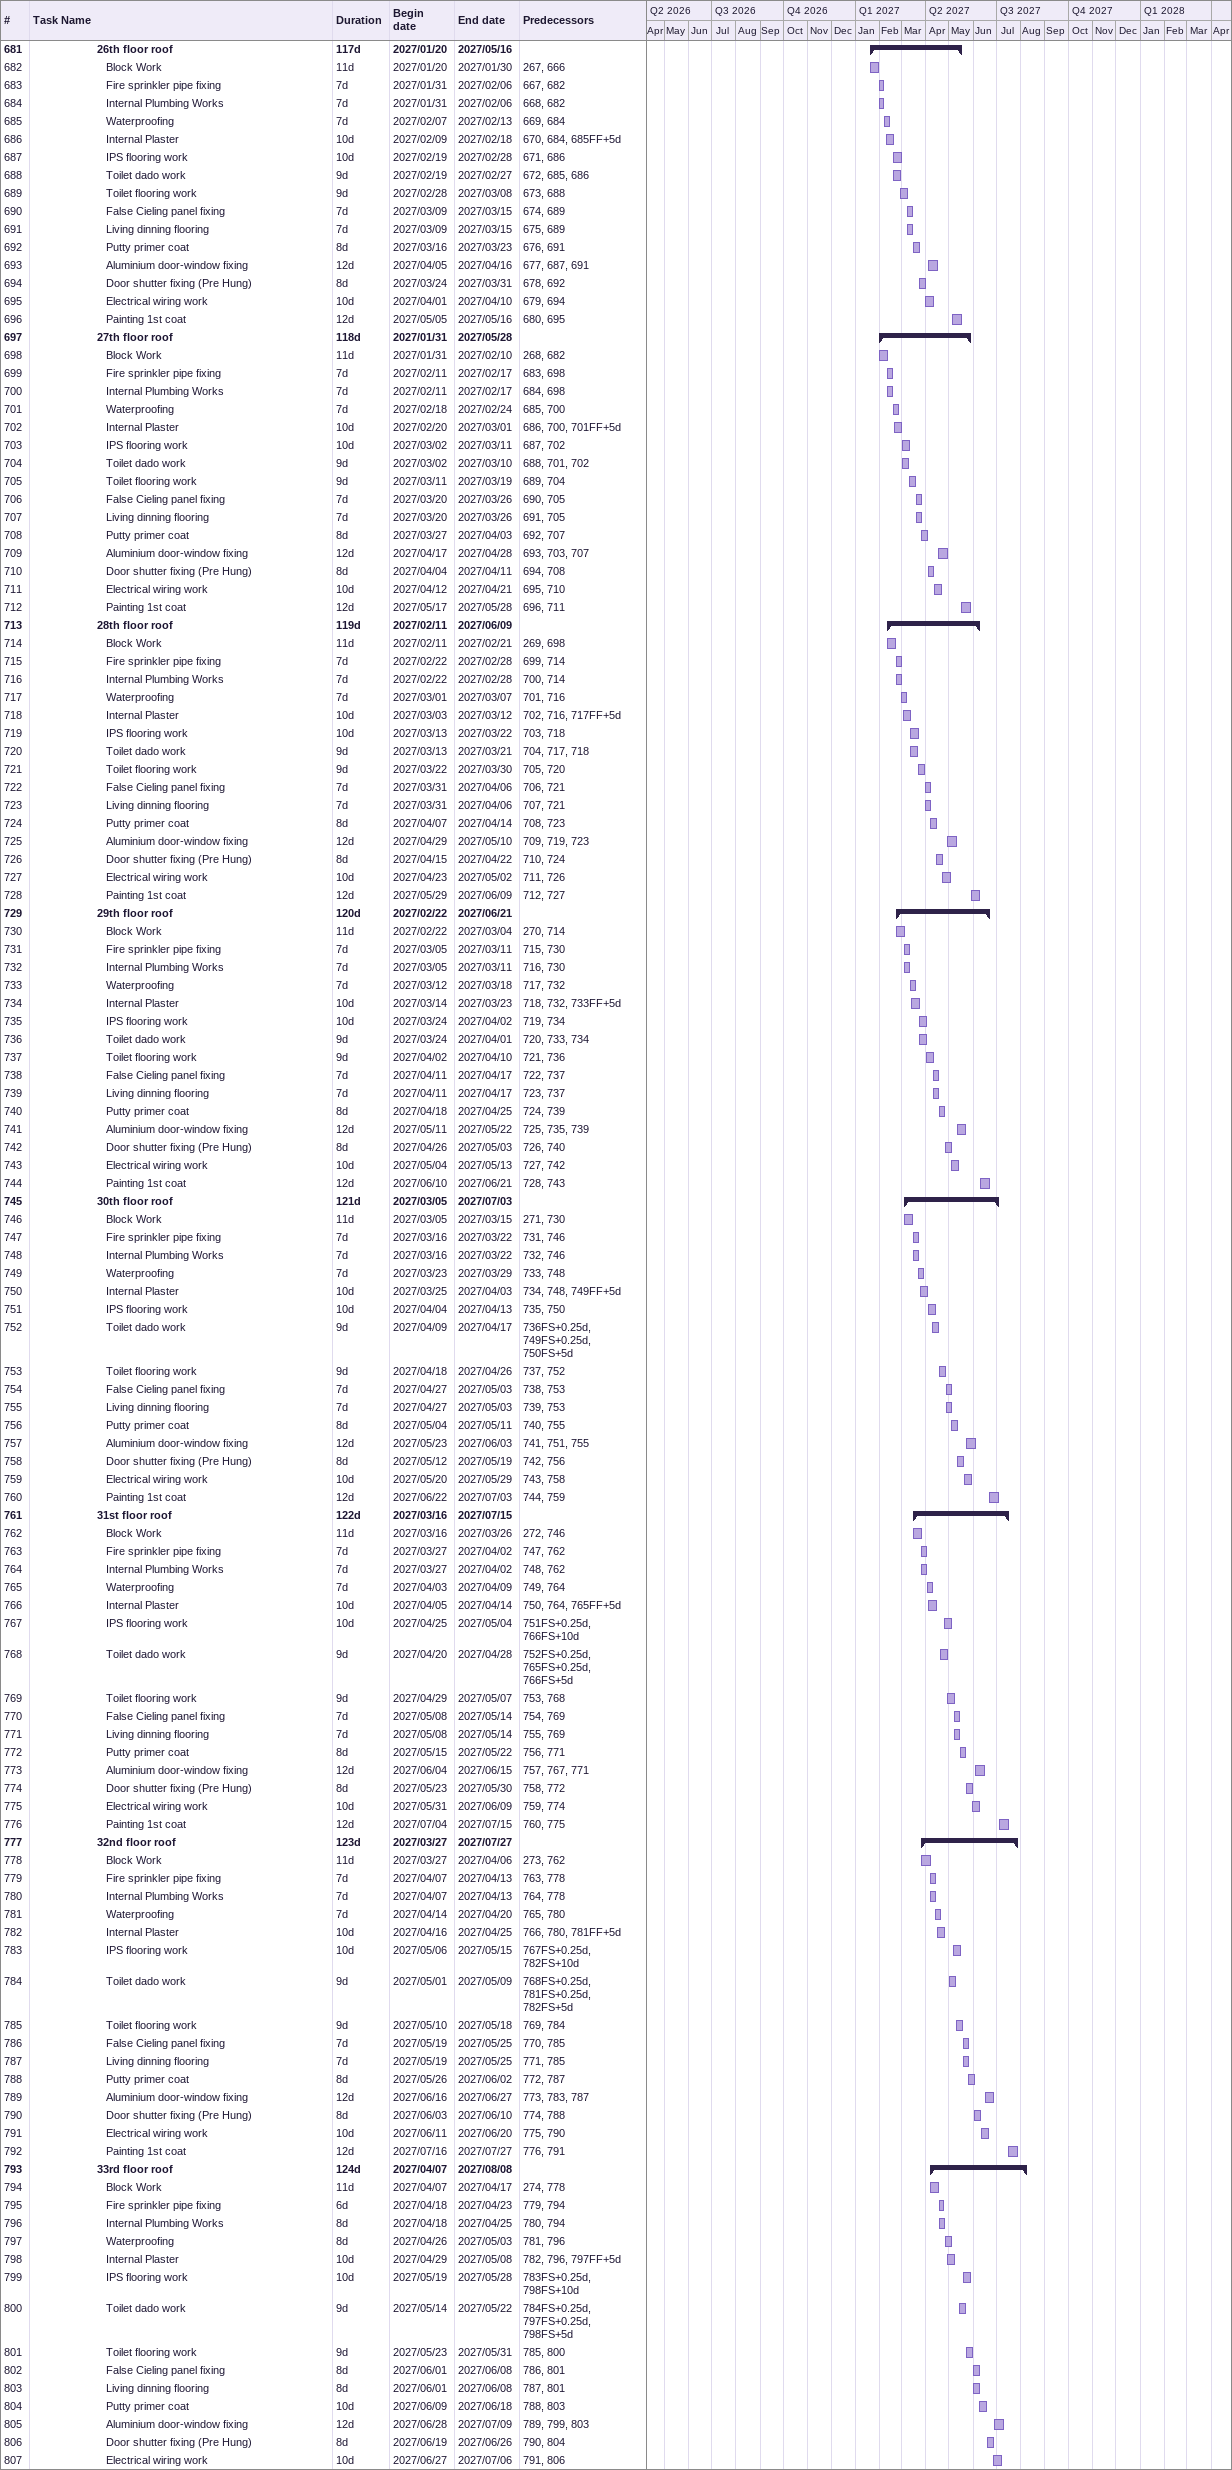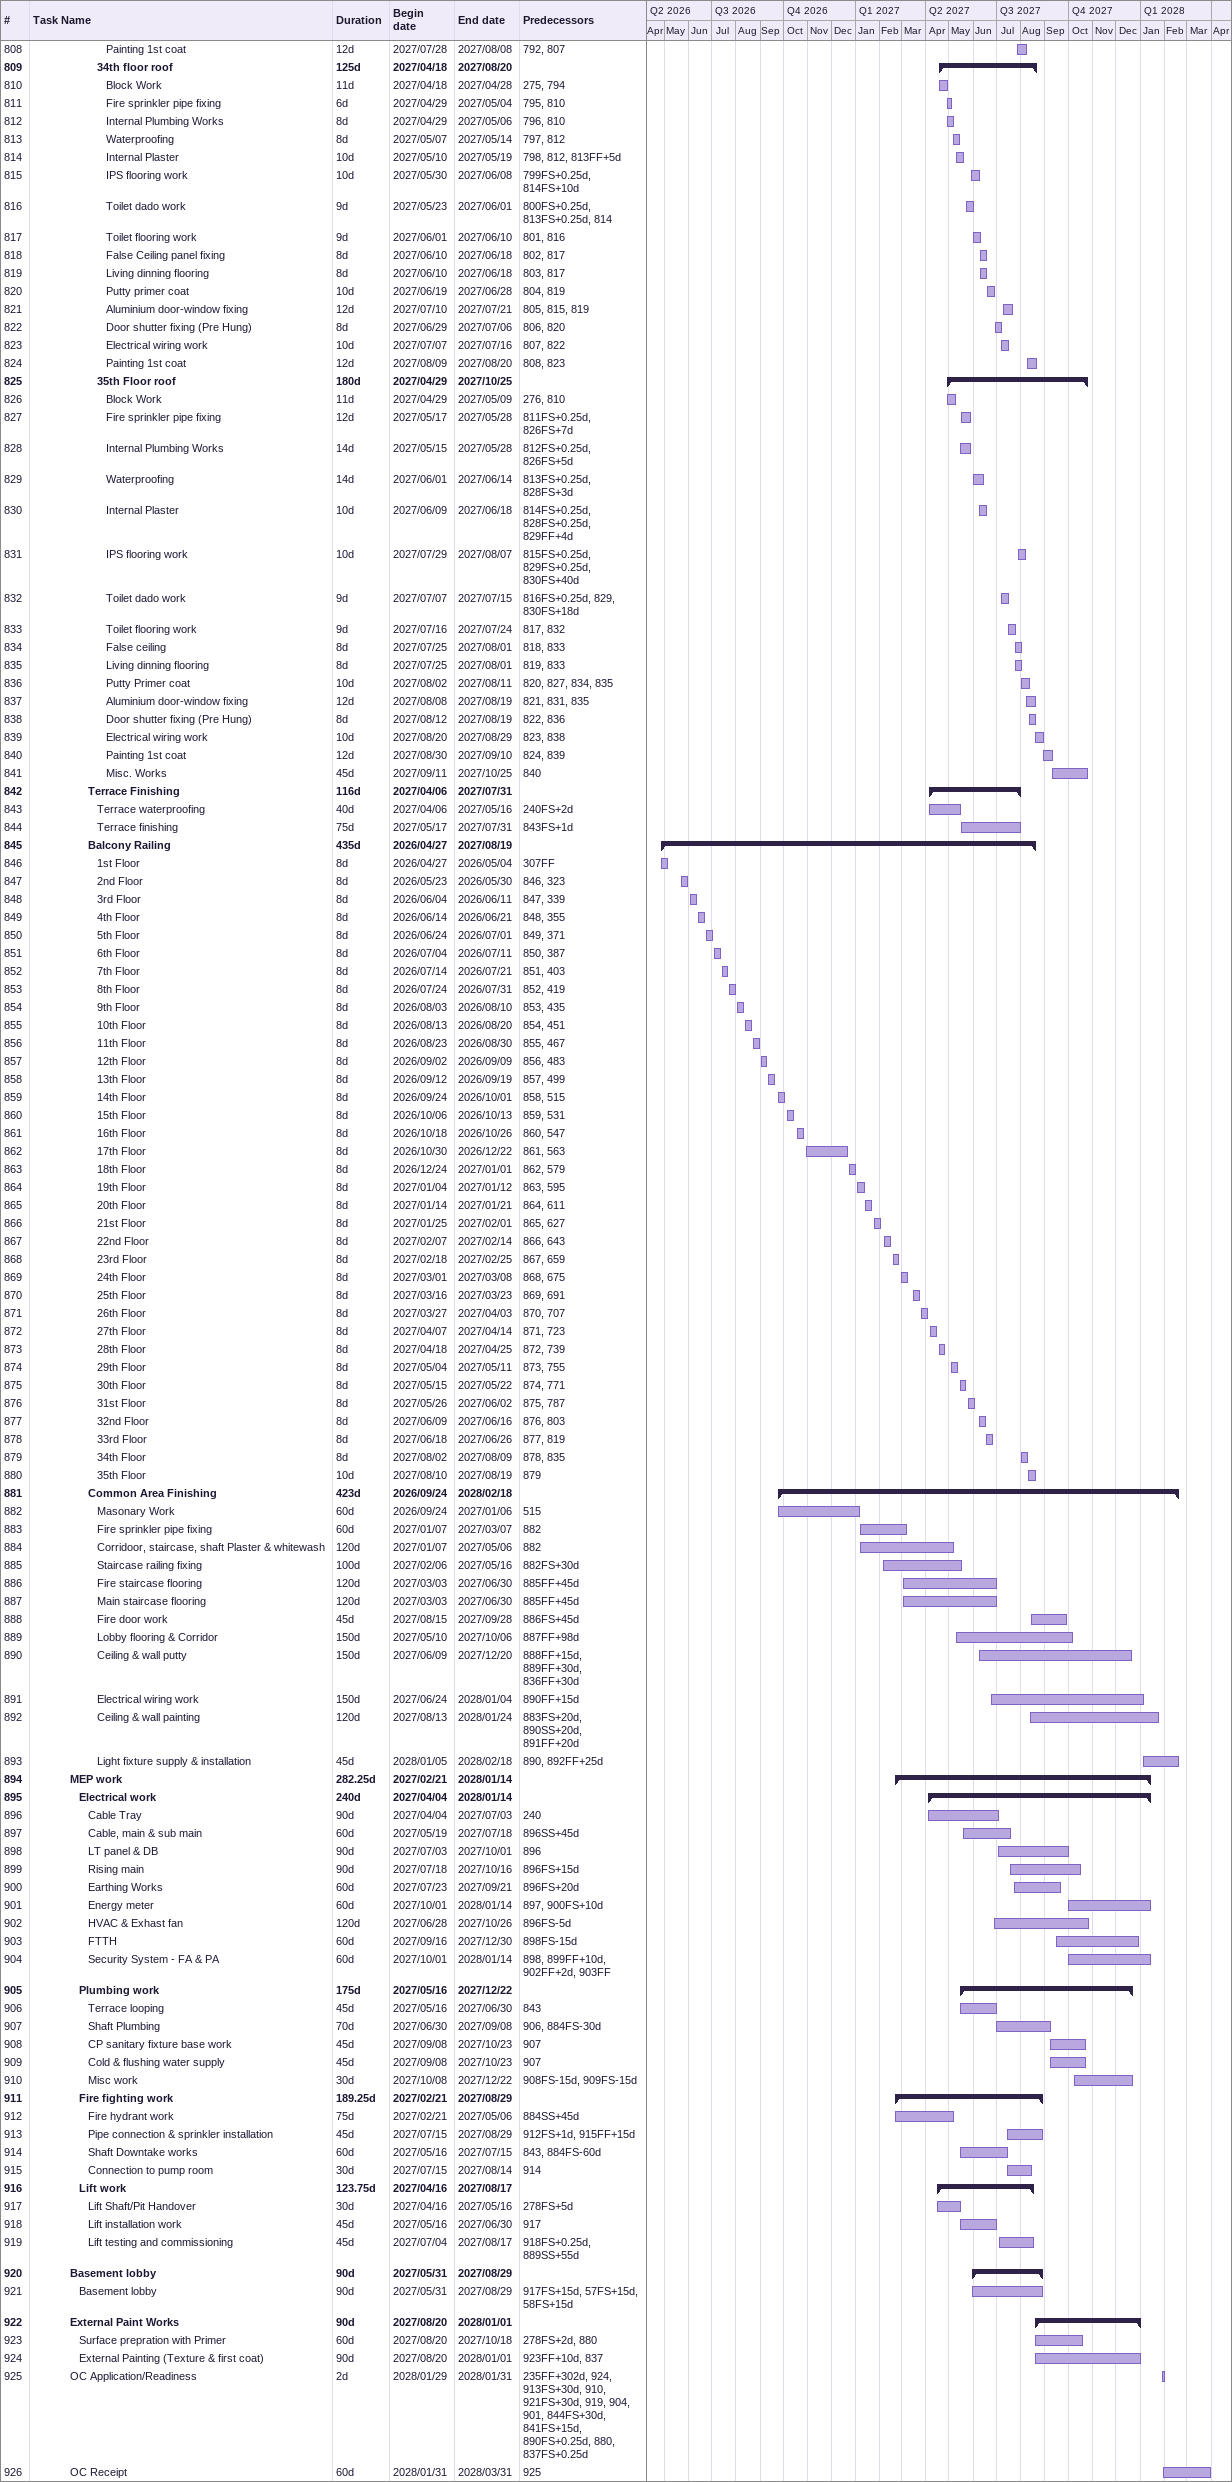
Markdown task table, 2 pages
| ID | Level | Task | Duration | Start | Finish | Predecessors |
|---|---|---|---|---|---|---|
| 681 | 8 | **26th floor roof** | 117d | 2027-01-20 | 2027-05-16 |  |
| 682 | 9 | Block Work | 11d | 2027-01-20 | 2027-01-30 | 267, 666 |
| 683 | 9 | Fire sprinkler pipe fixing | 7d | 2027-01-31 | 2027-02-06 | 667, 682 |
| 684 | 9 | Internal Plumbing Works | 7d | 2027-01-31 | 2027-02-06 | 668, 682 |
| 685 | 9 | Waterproofing | 7d | 2027-02-07 | 2027-02-13 | 669, 684 |
| 686 | 9 | Internal Plaster | 10d | 2027-02-09 | 2027-02-18 | 670, 684, 685FF+5d |
| 687 | 9 | IPS flooring work | 10d | 2027-02-19 | 2027-02-28 | 671, 686 |
| 688 | 9 | Toilet dado work | 9d | 2027-02-19 | 2027-02-27 | 672, 685, 686 |
| 689 | 9 | Toilet flooring work | 9d | 2027-02-28 | 2027-03-08 | 673, 688 |
| 690 | 9 | False Cieling panel fixing | 7d | 2027-03-09 | 2027-03-15 | 674, 689 |
| 691 | 9 | Living dinning flooring | 7d | 2027-03-09 | 2027-03-15 | 675, 689 |
| 692 | 9 | Putty primer coat | 8d | 2027-03-16 | 2027-03-23 | 676, 691 |
| 693 | 9 | Aluminium door-window fixing | 12d | 2027-04-05 | 2027-04-16 | 677, 687, 691 |
| 694 | 9 | Door shutter fixing (Pre Hung) | 8d | 2027-03-24 | 2027-03-31 | 678, 692 |
| 695 | 9 | Electrical wiring work | 10d | 2027-04-01 | 2027-04-10 | 679, 694 |
| 696 | 9 | Painting 1st coat | 12d | 2027-05-05 | 2027-05-16 | 680, 695 |
| 697 | 8 | **27th floor roof** | 118d | 2027-01-31 | 2027-05-28 |  |
| 698 | 9 | Block Work | 11d | 2027-01-31 | 2027-02-10 | 268, 682 |
| 699 | 9 | Fire sprinkler pipe fixing | 7d | 2027-02-11 | 2027-02-17 | 683, 698 |
| 700 | 9 | Internal Plumbing Works | 7d | 2027-02-11 | 2027-02-17 | 684, 698 |
| 701 | 9 | Waterproofing | 7d | 2027-02-18 | 2027-02-24 | 685, 700 |
| 702 | 9 | Internal Plaster | 10d | 2027-02-20 | 2027-03-01 | 686, 700, 701FF+5d |
| 703 | 9 | IPS flooring work | 10d | 2027-03-02 | 2027-03-11 | 687, 702 |
| 704 | 9 | Toilet dado work | 9d | 2027-03-02 | 2027-03-10 | 688, 701, 702 |
| 705 | 9 | Toilet flooring work | 9d | 2027-03-11 | 2027-03-19 | 689, 704 |
| 706 | 9 | False Cieling panel fixing | 7d | 2027-03-20 | 2027-03-26 | 690, 705 |
| 707 | 9 | Living dinning flooring | 7d | 2027-03-20 | 2027-03-26 | 691, 705 |
| 708 | 9 | Putty primer coat | 8d | 2027-03-27 | 2027-04-03 | 692, 707 |
| 709 | 9 | Aluminium door-window fixing | 12d | 2027-04-17 | 2027-04-28 | 693, 703, 707 |
| 710 | 9 | Door shutter fixing (Pre Hung) | 8d | 2027-04-04 | 2027-04-11 | 694, 708 |
| 711 | 9 | Electrical wiring work | 10d | 2027-04-12 | 2027-04-21 | 695, 710 |
| 712 | 9 | Painting 1st coat | 12d | 2027-05-17 | 2027-05-28 | 696, 711 |
| 713 | 8 | **28th floor roof** | 119d | 2027-02-11 | 2027-06-09 |  |
| 714 | 9 | Block Work | 11d | 2027-02-11 | 2027-02-21 | 269, 698 |
| 715 | 9 | Fire sprinkler pipe fixing | 7d | 2027-02-22 | 2027-02-28 | 699, 714 |
| 716 | 9 | Internal Plumbing Works | 7d | 2027-02-22 | 2027-02-28 | 700, 714 |
| 717 | 9 | Waterproofing | 7d | 2027-03-01 | 2027-03-07 | 701, 716 |
| 718 | 9 | Internal Plaster | 10d | 2027-03-03 | 2027-03-12 | 702, 716, 717FF+5d |
| 719 | 9 | IPS flooring work | 10d | 2027-03-13 | 2027-03-22 | 703, 718 |
| 720 | 9 | Toilet dado work | 9d | 2027-03-13 | 2027-03-21 | 704, 717, 718 |
| 721 | 9 | Toilet flooring work | 9d | 2027-03-22 | 2027-03-30 | 705, 720 |
| 722 | 9 | False Cieling panel fixing | 7d | 2027-03-31 | 2027-04-06 | 706, 721 |
| 723 | 9 | Living dinning flooring | 7d | 2027-03-31 | 2027-04-06 | 707, 721 |
| 724 | 9 | Putty primer coat | 8d | 2027-04-07 | 2027-04-14 | 708, 723 |
| 725 | 9 | Aluminium door-window fixing | 12d | 2027-04-29 | 2027-05-10 | 709, 719, 723 |
| 726 | 9 | Door shutter fixing (Pre Hung) | 8d | 2027-04-15 | 2027-04-22 | 710, 724 |
| 727 | 9 | Electrical wiring work | 10d | 2027-04-23 | 2027-05-02 | 711, 726 |
| 728 | 9 | Painting 1st coat | 12d | 2027-05-29 | 2027-06-09 | 712, 727 |
| 729 | 8 | **29th floor roof** | 120d | 2027-02-22 | 2027-06-21 |  |
| 730 | 9 | Block Work | 11d | 2027-02-22 | 2027-03-04 | 270, 714 |
| 731 | 9 | Fire sprinkler pipe fixing | 7d | 2027-03-05 | 2027-03-11 | 715, 730 |
| 732 | 9 | Internal Plumbing Works | 7d | 2027-03-05 | 2027-03-11 | 716, 730 |
| 733 | 9 | Waterproofing | 7d | 2027-03-12 | 2027-03-18 | 717, 732 |
| 734 | 9 | Internal Plaster | 10d | 2027-03-14 | 2027-03-23 | 718, 732, 733FF+5d |
| 735 | 9 | IPS flooring work | 10d | 2027-03-24 | 2027-04-02 | 719, 734 |
| 736 | 9 | Toilet dado work | 9d | 2027-03-24 | 2027-04-01 | 720, 733, 734 |
| 737 | 9 | Toilet flooring work | 9d | 2027-04-02 | 2027-04-10 | 721, 736 |
| 738 | 9 | False Cieling panel fixing | 7d | 2027-04-11 | 2027-04-17 | 722, 737 |
| 739 | 9 | Living dinning flooring | 7d | 2027-04-11 | 2027-04-17 | 723, 737 |
| 740 | 9 | Putty primer coat | 8d | 2027-04-18 | 2027-04-25 | 724, 739 |
| 741 | 9 | Aluminium door-window fixing | 12d | 2027-05-11 | 2027-05-22 | 725, 735, 739 |
| 742 | 9 | Door shutter fixing (Pre Hung) | 8d | 2027-04-26 | 2027-05-03 | 726, 740 |
| 743 | 9 | Electrical wiring work | 10d | 2027-05-04 | 2027-05-13 | 727, 742 |
| 744 | 9 | Painting 1st coat | 12d | 2027-06-10 | 2027-06-21 | 728, 743 |
| 745 | 8 | **30th floor roof** | 121d | 2027-03-05 | 2027-07-03 |  |
| 746 | 9 | Block Work | 11d | 2027-03-05 | 2027-03-15 | 271, 730 |
| 747 | 9 | Fire sprinkler pipe fixing | 7d | 2027-03-16 | 2027-03-22 | 731, 746 |
| 748 | 9 | Internal Plumbing Works | 7d | 2027-03-16 | 2027-03-22 | 732, 746 |
| 749 | 9 | Waterproofing | 7d | 2027-03-23 | 2027-03-29 | 733, 748 |
| 750 | 9 | Internal Plaster | 10d | 2027-03-25 | 2027-04-03 | 734, 748, 749FF+5d |
| 751 | 9 | IPS flooring work | 10d | 2027-04-04 | 2027-04-13 | 735, 750 |
| 752 | 9 | Toilet dado work | 9d | 2027-04-09 | 2027-04-17 | 736FS+0.25d, 749FS+0.25d, 750FS+5d |
| 753 | 9 | Toilet flooring work | 9d | 2027-04-18 | 2027-04-26 | 737, 752 |
| 754 | 9 | False Cieling panel fixing | 7d | 2027-04-27 | 2027-05-03 | 738, 753 |
| 755 | 9 | Living dinning flooring | 7d | 2027-04-27 | 2027-05-03 | 739, 753 |
| 756 | 9 | Putty primer coat | 8d | 2027-05-04 | 2027-05-11 | 740, 755 |
| 757 | 9 | Aluminium door-window fixing | 12d | 2027-05-23 | 2027-06-03 | 741, 751, 755 |
| 758 | 9 | Door shutter fixing (Pre Hung) | 8d | 2027-05-12 | 2027-05-19 | 742, 756 |
| 759 | 9 | Electrical wiring work | 10d | 2027-05-20 | 2027-05-29 | 743, 758 |
| 760 | 9 | Painting 1st coat | 12d | 2027-06-22 | 2027-07-03 | 744, 759 |
| 761 | 8 | **31st floor roof** | 122d | 2027-03-16 | 2027-07-15 |  |
| 762 | 9 | Block Work | 11d | 2027-03-16 | 2027-03-26 | 272, 746 |
| 763 | 9 | Fire sprinkler pipe fixing | 7d | 2027-03-27 | 2027-04-02 | 747, 762 |
| 764 | 9 | Internal Plumbing Works | 7d | 2027-03-27 | 2027-04-02 | 748, 762 |
| 765 | 9 | Waterproofing | 7d | 2027-04-03 | 2027-04-09 | 749, 764 |
| 766 | 9 | Internal Plaster | 10d | 2027-04-05 | 2027-04-14 | 750, 764, 765FF+5d |
| 767 | 9 | IPS flooring work | 10d | 2027-04-25 | 2027-05-04 | 751FS+0.25d, 766FS+10d |
| 768 | 9 | Toilet dado work | 9d | 2027-04-20 | 2027-04-28 | 752FS+0.25d, 765FS+0.25d, 766FS+5d |
| 769 | 9 | Toilet flooring work | 9d | 2027-04-29 | 2027-05-07 | 753, 768 |
| 770 | 9 | False Cieling panel fixing | 7d | 2027-05-08 | 2027-05-14 | 754, 769 |
| 771 | 9 | Living dinning flooring | 7d | 2027-05-08 | 2027-05-14 | 755, 769 |
| 772 | 9 | Putty primer coat | 8d | 2027-05-15 | 2027-05-22 | 756, 771 |
| 773 | 9 | Aluminium door-window fixing | 12d | 2027-06-04 | 2027-06-15 | 757, 767, 771 |
| 774 | 9 | Door shutter fixing (Pre Hung) | 8d | 2027-05-23 | 2027-05-30 | 758, 772 |
| 775 | 9 | Electrical wiring work | 10d | 2027-05-31 | 2027-06-09 | 759, 774 |
| 776 | 9 | Painting 1st coat | 12d | 2027-07-04 | 2027-07-15 | 760, 775 |
| 777 | 8 | **32nd floor roof** | 123d | 2027-03-27 | 2027-07-27 |  |
| 778 | 9 | Block Work | 11d | 2027-03-27 | 2027-04-06 | 273, 762 |
| 779 | 9 | Fire sprinkler pipe fixing | 7d | 2027-04-07 | 2027-04-13 | 763, 778 |
| 780 | 9 | Internal Plumbing Works | 7d | 2027-04-07 | 2027-04-13 | 764, 778 |
| 781 | 9 | Waterproofing | 7d | 2027-04-14 | 2027-04-20 | 765, 780 |
| 782 | 9 | Internal Plaster | 10d | 2027-04-16 | 2027-04-25 | 766, 780, 781FF+5d |
| 783 | 9 | IPS flooring work | 10d | 2027-05-06 | 2027-05-15 | 767FS+0.25d, 782FS+10d |
| 784 | 9 | Toilet dado work | 9d | 2027-05-01 | 2027-05-09 | 768FS+0.25d, 781FS+0.25d, 782FS+5d |
| 785 | 9 | Toilet flooring work | 9d | 2027-05-10 | 2027-05-18 | 769, 784 |
| 786 | 9 | False Cieling panel fixing | 7d | 2027-05-19 | 2027-05-25 | 770, 785 |
| 787 | 9 | Living dinning flooring | 7d | 2027-05-19 | 2027-05-25 | 771, 785 |
| 788 | 9 | Putty primer coat | 8d | 2027-05-26 | 2027-06-02 | 772, 787 |
| 789 | 9 | Aluminium door-window fixing | 12d | 2027-06-16 | 2027-06-27 | 773, 783, 787 |
| 790 | 9 | Door shutter fixing (Pre Hung) | 8d | 2027-06-03 | 2027-06-10 | 774, 788 |
| 791 | 9 | Electrical wiring work | 10d | 2027-06-11 | 2027-06-20 | 775, 790 |
| 792 | 9 | Painting 1st coat | 12d | 2027-07-16 | 2027-07-27 | 776, 791 |
| 793 | 8 | **33rd floor roof** | 124d | 2027-04-07 | 2027-08-08 |  |
| 794 | 9 | Block Work | 11d | 2027-04-07 | 2027-04-17 | 274, 778 |
| 795 | 9 | Fire sprinkler pipe fixing | 6d | 2027-04-18 | 2027-04-23 | 779, 794 |
| 796 | 9 | Internal Plumbing Works | 8d | 2027-04-18 | 2027-04-25 | 780, 794 |
| 797 | 9 | Waterproofing | 8d | 2027-04-26 | 2027-05-03 | 781, 796 |
| 798 | 9 | Internal Plaster | 10d | 2027-04-29 | 2027-05-08 | 782, 796, 797FF+5d |
| 799 | 9 | IPS flooring work | 10d | 2027-05-19 | 2027-05-28 | 783FS+0.25d, 798FS+10d |
| 800 | 9 | Toilet dado work | 9d | 2027-05-14 | 2027-05-22 | 784FS+0.25d, 797FS+0.25d, 798FS+5d |
| 801 | 9 | Toilet flooring work | 9d | 2027-05-23 | 2027-05-31 | 785, 800 |
| 802 | 9 | False Cieling panel fixing | 8d | 2027-06-01 | 2027-06-08 | 786, 801 |
| 803 | 9 | Living dinning flooring | 8d | 2027-06-01 | 2027-06-08 | 787, 801 |
| 804 | 9 | Putty primer coat | 10d | 2027-06-09 | 2027-06-18 | 788, 803 |
| 805 | 9 | Aluminium door-window fixing | 12d | 2027-06-28 | 2027-07-09 | 789, 799, 803 |
| 806 | 9 | Door shutter fixing (Pre Hung) | 8d | 2027-06-19 | 2027-06-26 | 790, 804 |
| 807 | 9 | Electrical wiring work | 10d | 2027-06-27 | 2027-07-06 | 791, 806 |
| 808 | 9 | Painting 1st coat | 12d | 2027-07-28 | 2027-08-08 | 792, 807 |
| 809 | 8 | **34th floor roof** | 125d | 2027-04-18 | 2027-08-20 |  |
| 810 | 9 | Block Work | 11d | 2027-04-18 | 2027-04-28 | 275, 794 |
| 811 | 9 | Fire sprinkler pipe fixing | 6d | 2027-04-29 | 2027-05-04 | 795, 810 |
| 812 | 9 | Internal Plumbing Works | 8d | 2027-04-29 | 2027-05-06 | 796, 810 |
| 813 | 9 | Waterproofing | 8d | 2027-05-07 | 2027-05-14 | 797, 812 |
| 814 | 9 | Internal Plaster | 10d | 2027-05-10 | 2027-05-19 | 798, 812, 813FF+5d |
| 815 | 9 | IPS flooring work | 10d | 2027-05-30 | 2027-06-08 | 799FS+0.25d, 814FS+10d |
| 816 | 9 | Toilet dado work | 9d | 2027-05-23 | 2027-06-01 | 800FS+0.25d, 813FS+0.25d, 814 |
| 817 | 9 | Toilet flooring work | 9d | 2027-06-01 | 2027-06-10 | 801, 816 |
| 818 | 9 | False Ceiling panel fixing | 8d | 2027-06-10 | 2027-06-18 | 802, 817 |
| 819 | 9 | Living dinning flooring | 8d | 2027-06-10 | 2027-06-18 | 803, 817 |
| 820 | 9 | Putty primer coat | 10d | 2027-06-19 | 2027-06-28 | 804, 819 |
| 821 | 9 | Aluminium door-window fixing | 12d | 2027-07-10 | 2027-07-21 | 805, 815, 819 |
| 822 | 9 | Door shutter fixing (Pre Hung) | 8d | 2027-06-29 | 2027-07-06 | 806, 820 |
| 823 | 9 | Electrical wiring work | 10d | 2027-07-07 | 2027-07-16 | 807, 822 |
| 824 | 9 | Painting 1st coat | 12d | 2027-08-09 | 2027-08-20 | 808, 823 |
| 825 | 8 | **35th Floor roof** | 180d | 2027-04-29 | 2027-10-25 |  |
| 826 | 9 | Block Work | 11d | 2027-04-29 | 2027-05-09 | 276, 810 |
| 827 | 9 | Fire sprinkler pipe fixing | 12d | 2027-05-17 | 2027-05-28 | 811FS+0.25d, 826FS+7d |
| 828 | 9 | Internal Plumbing Works | 14d | 2027-05-15 | 2027-05-28 | 812FS+0.25d, 826FS+5d |
| 829 | 9 | Waterproofing | 14d | 2027-06-01 | 2027-06-14 | 813FS+0.25d, 828FS+3d |
| 830 | 9 | Internal Plaster | 10d | 2027-06-09 | 2027-06-18 | 814FS+0.25d, 828FS+0.25d, 829FF+4d |
| 831 | 9 | IPS flooring work | 10d | 2027-07-29 | 2027-08-07 | 815FS+0.25d, 829FS+0.25d, 830FS+40d |
| 832 | 9 | Toilet dado work | 9d | 2027-07-07 | 2027-07-15 | 816FS+0.25d, 829, 830FS+18d |
| 833 | 9 | Toilet flooring work | 9d | 2027-07-16 | 2027-07-24 | 817, 832 |
| 834 | 9 | False ceiling | 8d | 2027-07-25 | 2027-08-01 | 818, 833 |
| 835 | 9 | Living dinning flooring | 8d | 2027-07-25 | 2027-08-01 | 819, 833 |
| 836 | 9 | Putty Primer coat | 10d | 2027-08-02 | 2027-08-11 | 820, 827, 834, 835 |
| 837 | 9 | Aluminium door-window fixing | 12d | 2027-08-08 | 2027-08-19 | 821, 831, 835 |
| 838 | 9 | Door shutter fixing (Pre Hung) | 8d | 2027-08-12 | 2027-08-19 | 822, 836 |
| 839 | 9 | Electrical wiring work | 10d | 2027-08-20 | 2027-08-29 | 823, 838 |
| 840 | 9 | Painting 1st coat | 12d | 2027-08-30 | 2027-09-10 | 824, 839 |
| 841 | 9 | Misc. Works | 45d | 2027-09-11 | 2027-10-25 | 840 |
| 842 | 7 | **Terrace Finishing** | 116d | 2027-04-06 | 2027-07-31 |  |
| 843 | 8 | Terrace waterproofing | 40d | 2027-04-06 | 2027-05-16 | 240FS+2d |
| 844 | 8 | Terrace finishing | 75d | 2027-05-17 | 2027-07-31 | 843FS+1d |
| 845 | 7 | **Balcony Railing** | 435d | 2026-04-27 | 2027-08-19 |  |
| 846 | 8 | 1st Floor | 8d | 2026-04-27 | 2026-05-04 | 307FF |
| 847 | 8 | 2nd Floor | 8d | 2026-05-23 | 2026-05-30 | 846, 323 |
| 848 | 8 | 3rd Floor | 8d | 2026-06-04 | 2026-06-11 | 847, 339 |
| 849 | 8 | 4th Floor | 8d | 2026-06-14 | 2026-06-21 | 848, 355 |
| 850 | 8 | 5th Floor | 8d | 2026-06-24 | 2026-07-01 | 849, 371 |
| 851 | 8 | 6th Floor | 8d | 2026-07-04 | 2026-07-11 | 850, 387 |
| 852 | 8 | 7th Floor | 8d | 2026-07-14 | 2026-07-21 | 851, 403 |
| 853 | 8 | 8th Floor | 8d | 2026-07-24 | 2026-07-31 | 852, 419 |
| 854 | 8 | 9th Floor | 8d | 2026-08-03 | 2026-08-10 | 853, 435 |
| 855 | 8 | 10th Floor | 8d | 2026-08-13 | 2026-08-20 | 854, 451 |
| 856 | 8 | 11th Floor | 8d | 2026-08-23 | 2026-08-30 | 855, 467 |
| 857 | 8 | 12th Floor | 8d | 2026-09-02 | 2026-09-09 | 856, 483 |
| 858 | 8 | 13th Floor | 8d | 2026-09-12 | 2026-09-19 | 857, 499 |
| 859 | 8 | 14th Floor | 8d | 2026-09-24 | 2026-10-01 | 858, 515 |
| 860 | 8 | 15th Floor | 8d | 2026-10-06 | 2026-10-13 | 859, 531 |
| 861 | 8 | 16th Floor | 8d | 2026-10-18 | 2026-10-26 | 860, 547 |
| 862 | 8 | 17th Floor | 8d | 2026-10-30 | 2026-12-22 | 861, 563 |
| 863 | 8 | 18th Floor | 8d | 2026-12-24 | 2027-01-01 | 862, 579 |
| 864 | 8 | 19th Floor | 8d | 2027-01-04 | 2027-01-12 | 863, 595 |
| 865 | 8 | 20th Floor | 8d | 2027-01-14 | 2027-01-21 | 864, 611 |
| 866 | 8 | 21st Floor | 8d | 2027-01-25 | 2027-02-01 | 865, 627 |
| 867 | 8 | 22nd Floor | 8d | 2027-02-07 | 2027-02-14 | 866, 643 |
| 868 | 8 | 23rd Floor | 8d | 2027-02-18 | 2027-02-25 | 867, 659 |
| 869 | 8 | 24th Floor | 8d | 2027-03-01 | 2027-03-08 | 868, 675 |
| 870 | 8 | 25th Floor | 8d | 2027-03-16 | 2027-03-23 | 869, 691 |
| 871 | 8 | 26th Floor | 8d | 2027-03-27 | 2027-04-03 | 870, 707 |
| 872 | 8 | 27th Floor | 8d | 2027-04-07 | 2027-04-14 | 871, 723 |
| 873 | 8 | 28th Floor | 8d | 2027-04-18 | 2027-04-25 | 872, 739 |
| 874 | 8 | 29th Floor | 8d | 2027-05-04 | 2027-05-11 | 873, 755 |
| 875 | 8 | 30th Floor | 8d | 2027-05-15 | 2027-05-22 | 874, 771 |
| 876 | 8 | 31st Floor | 8d | 2027-05-26 | 2027-06-02 | 875, 787 |
| 877 | 8 | 32nd Floor | 8d | 2027-06-09 | 2027-06-16 | 876, 803 |
| 878 | 8 | 33rd Floor | 8d | 2027-06-18 | 2027-06-26 | 877, 819 |
| 879 | 8 | 34th Floor | 8d | 2027-08-02 | 2027-08-09 | 878, 835 |
| 880 | 8 | 35th Floor | 10d | 2027-08-10 | 2027-08-19 | 879 |
| 881 | 7 | **Common Area Finishing** | 423d | 2026-09-24 | 2028-02-18 |  |
| 882 | 8 | Masonary Work | 60d | 2026-09-24 | 2027-01-06 | 515 |
| 883 | 8 | Fire sprinkler pipe fixing | 60d | 2027-01-07 | 2027-03-07 | 882 |
| 884 | 8 | Corridoor, staircase, shaft Plaster & whitewash | 120d | 2027-01-07 | 2027-05-06 | 882 |
| 885 | 8 | Staircase railing fixing | 100d | 2027-02-06 | 2027-05-16 | 882FS+30d |
| 886 | 8 | Fire staircase flooring | 120d | 2027-03-03 | 2027-06-30 | 885FF+45d |
| 887 | 8 | Main staircase flooring | 120d | 2027-03-03 | 2027-06-30 | 885FF+45d |
| 888 | 8 | Fire door work | 45d | 2027-08-15 | 2027-09-28 | 886FS+45d |
| 889 | 8 | Lobby flooring & Corridor | 150d | 2027-05-10 | 2027-10-06 | 887FF+98d |
| 890 | 8 | Ceiling & wall putty | 150d | 2027-06-09 | 2027-12-20 | 888FF+15d, 889FF+30d, 836FF+30d |
| 891 | 8 | Electrical wiring work | 150d | 2027-06-24 | 2028-01-04 | 890FF+15d |
| 892 | 8 | Ceiling & wall painting | 120d | 2027-08-13 | 2028-01-24 | 883FS+20d, 890SS+20d, 891FF+20d |
| 893 | 8 | Light fixture supply & installation | 45d | 2028-01-05 | 2028-02-18 | 890, 892FF+25d |
| 894 | 5 | **MEP work** | 282.25d | 2027-02-21 | 2028-01-14 |  |
| 895 | 6 | **Electrical work** | 240d | 2027-04-04 | 2028-01-14 |  |
| 896 | 7 | Cable Tray | 90d | 2027-04-04 | 2027-07-03 | 240 |
| 897 | 7 | Cable, main & sub main | 60d | 2027-05-19 | 2027-07-18 | 896SS+45d |
| 898 | 7 | LT panel & DB | 90d | 2027-07-03 | 2027-10-01 | 896 |
| 899 | 7 | Rising main | 90d | 2027-07-18 | 2027-10-16 | 896FS+15d |
| 900 | 7 | Earthing Works | 60d | 2027-07-23 | 2027-09-21 | 896FS+20d |
| 901 | 7 | Energy meter | 60d | 2027-10-01 | 2028-01-14 | 897, 900FS+10d |
| 902 | 7 | HVAC & Exhast fan | 120d | 2027-06-28 | 2027-10-26 | 896FS-5d |
| 903 | 7 | FTTH | 60d | 2027-09-16 | 2027-12-30 | 898FS-15d |
| 904 | 7 | Security System - FA & PA | 60d | 2027-10-01 | 2028-01-14 | 898, 899FF+10d, 902FF+2d, 903FF |
| 905 | 6 | **Plumbing work** | 175d | 2027-05-16 | 2027-12-22 |  |
| 906 | 7 | Terrace looping | 45d | 2027-05-16 | 2027-06-30 | 843 |
| 907 | 7 | Shaft Plumbing | 70d | 2027-06-30 | 2027-09-08 | 906, 884FS-30d |
| 908 | 7 | CP sanitary fixture base work | 45d | 2027-09-08 | 2027-10-23 | 907 |
| 909 | 7 | Cold & flushing water supply | 45d | 2027-09-08 | 2027-10-23 | 907 |
| 910 | 7 | Misc work | 30d | 2027-10-08 | 2027-12-22 | 908FS-15d, 909FS-15d |
| 911 | 6 | **Fire fighting work** | 189.25d | 2027-02-21 | 2027-08-29 |  |
| 912 | 7 | Fire hydrant work | 75d | 2027-02-21 | 2027-05-06 | 884SS+45d |
| 913 | 7 | Pipe connection & sprinkler installation | 45d | 2027-07-15 | 2027-08-29 | 912FS+1d, 915FF+15d |
| 914 | 7 | Shaft Downtake works | 60d | 2027-05-16 | 2027-07-15 | 843, 884FS-60d |
| 915 | 7 | Connection to pump room | 30d | 2027-07-15 | 2027-08-14 | 914 |
| 916 | 6 | **Lift work** | 123.75d | 2027-04-16 | 2027-08-17 |  |
| 917 | 7 | Lift Shaft/Pit Handover | 30d | 2027-04-16 | 2027-05-16 | 278FS+5d |
| 918 | 7 | Lift installation work | 45d | 2027-05-16 | 2027-06-30 | 917 |
| 919 | 7 | Lift testing and commissioning | 45d | 2027-07-04 | 2027-08-17 | 918FS+0.25d, 889SS+55d |
| 920 | 5 | **Basement lobby** | 90d | 2027-05-31 | 2027-08-29 |  |
| 921 | 6 | Basement lobby | 90d | 2027-05-31 | 2027-08-29 | 917FS+15d, 57FS+15d, 58FS+15d |
| 922 | 5 | **External Paint Works** | 90d | 2027-08-20 | 2028-01-01 |  |
| 923 | 6 | Surface prepration with Primer | 60d | 2027-08-20 | 2027-10-18 | 278FS+2d, 880 |
| 924 | 6 | External Painting (Texture & first coat) | 90d | 2027-08-20 | 2028-01-01 | 923FF+10d, 837 |
| 925 | 5 | OC Application/Readiness | 2d | 2028-01-29 | 2028-01-31 | 235FF+302d, 924, 913FS+30d, 910, 921FS+30d, 919, 904, 901, 844FS+30d, 841FS+15d, 890FS+0.25d, 880, 837FS+0.25d |
| 926 | 5 | OC Receipt | 60d | 2028-01-31 | 2028-03-31 | 925 |
